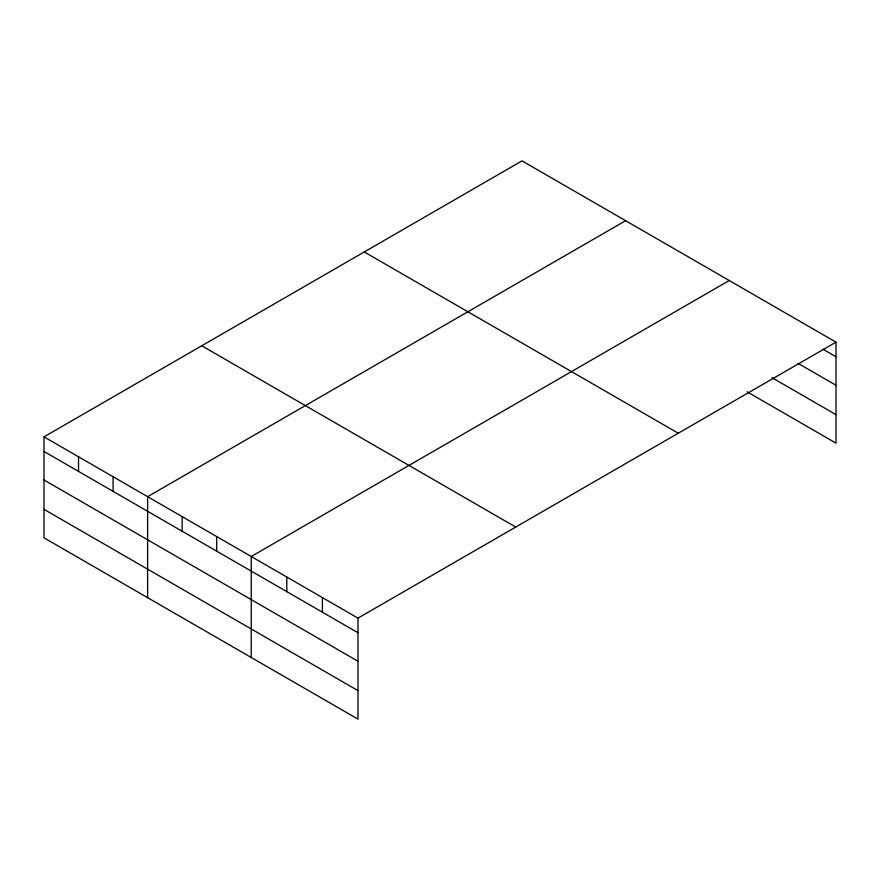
<?xml version="1.0" encoding="UTF-8"?>
<svg xmlns="http://www.w3.org/2000/svg" width="880" height="880" viewBox="0 0 880 880"><rect width="100%" height="100%" fill="white"/><g stroke="black" fill="none" stroke-linecap="round" stroke-linejoin="round"><path stroke-width="1.32" d="M44 436.854L357.984 618.134L357.984 719.125L44 537.845L44 436.854L522.016 160.875L836 342.155L836 443.146L747.043 391.776M625.636 220.693L147.609 496.683L147.609 597.674M729.245 280.522L251.229 556.501L251.229 657.492M357.984 618.134L836 342.155M822.954 349.228L836 356.763M798.039 363.352L836 385.264M771.947 377.652L836 414.634M364.276 251.955L678.249 433.224M201.751 345.785L515.724 527.054M44 451.462L357.984 632.742M44 479.974L357.984 661.243M44 509.344L357.984 690.613M322.399 597.586L322.399 612.194M286.814 577.049L286.814 591.657M216.689 536.558L216.689 551.166M182.149 516.615L182.149 531.223M113.08 476.74L113.08 491.348M78.54 456.797L78.54 471.405"/></g></svg>
